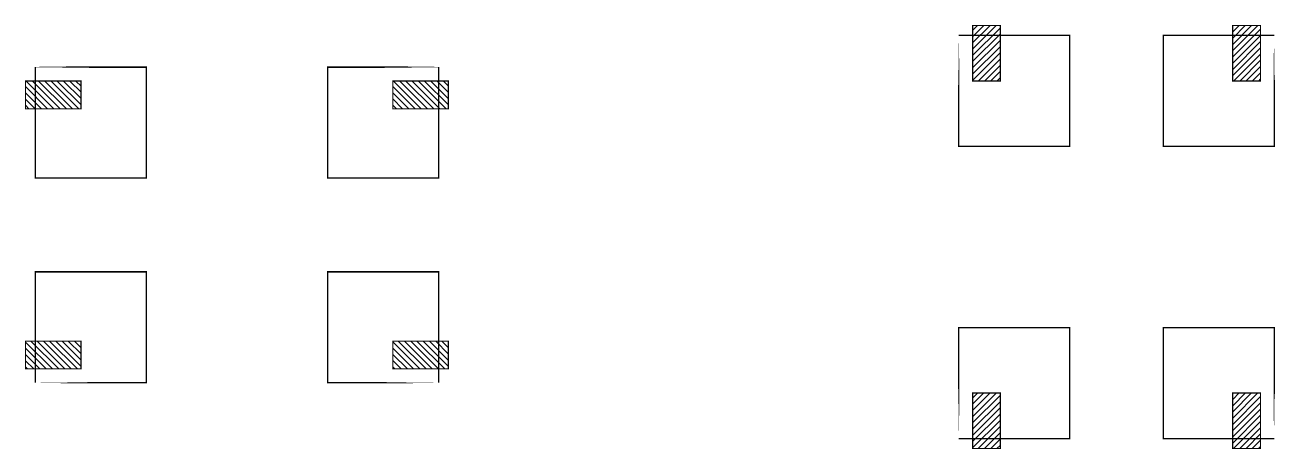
# Model space of a CAD drawing. Header units: millimetres. Extents: x 459337 to 526921, y -375392 to -289779.
# Drawn here: x 510738 to 519752, y -292835 to -289779 of the extents above; entities that cross this region are included whole.
import ezdxf

# ---------------------------------------------------------------- set-up
doc = ezdxf.new("R2010")
doc.units = ezdxf.units.MM
doc.layers.add('_GAZELEC-RESERVATION 2', color=132, linetype='Continuous', lineweight=18)
pattern_1 = [(315, (497200.574, -239457.944), (22.45064, 22.45064), [])]
pattern_2 = [(45, (466847.483, -306372.862), (-22.45064, 22.45064), [])]

msp = doc.modelspace()

# ---------------------------------------------------------------- hatches: boundary and pattern name
at = {"layer": '_GAZELEC-RESERVATION 2'}
h = msp.add_hatch(dxfattribs=at)
h.set_pattern_fill('ANSI31', color=256, scale=10)
h.set_pattern_definition(pattern_2)
h.paths.add_polyline_path([(517771.874, -290182.609), (517771.874, -289782.609), (517571.874, -289782.609), (517571.874, -290182.609)])
h = msp.add_hatch(dxfattribs=at)
h.set_pattern_fill('ANSI31', color=256, scale=10)
h.set_pattern_definition(pattern_2)
h.paths.add_polyline_path([(519447.334, -290182.609), (519447.334, -289782.609), (519647.334, -289782.609), (519647.334, -290182.609)])
h = msp.add_hatch(dxfattribs=at)
h.set_pattern_fill('ANSI31', color=256, scale=10, angle=-90)
h.set_pattern_definition(pattern_1)
h.paths.add_polyline_path([(511142.434, -290382.334), (510742.434, -290382.334), (510742.434, -290182.334), (511142.434, -290182.334)])
h = msp.add_hatch(dxfattribs=at)
h.set_pattern_fill('ANSI31', color=256, scale=10, angle=-90)
h.set_pattern_definition(pattern_1)
h.paths.add_polyline_path([(513390.827, -290382.334), (513790.827, -290382.334), (513790.827, -290182.334), (513390.827, -290182.334)])
h = msp.add_hatch(dxfattribs=at)
h.set_pattern_fill('ANSI31', color=256, scale=10, angle=-90)
h.set_pattern_definition(pattern_1)
h.paths.add_polyline_path([(511142.434, -292057.795), (510742.434, -292057.795), (510742.434, -292257.795), (511142.434, -292257.795)])
h = msp.add_hatch(dxfattribs=at)
h.set_pattern_fill('ANSI31', color=256, scale=10, angle=-90)
h.set_pattern_definition(pattern_1)
h.paths.add_polyline_path([(513390.827, -292057.795), (513790.827, -292057.795), (513790.827, -292257.795), (513390.827, -292257.795)])
h = msp.add_hatch(dxfattribs=at)
h.set_pattern_fill('ANSI31', color=256, scale=10)
h.set_pattern_definition(pattern_2)
h.paths.add_polyline_path([(517771.874, -292431.002), (517771.874, -292831.002), (517571.874, -292831.002), (517571.874, -292431.002)])
h = msp.add_hatch(dxfattribs=at)
h.set_pattern_fill('ANSI31', color=256, scale=10)
h.set_pattern_definition(pattern_2)
h.paths.add_polyline_path([(519447.334, -292431.002), (519447.334, -292831.002), (519647.334, -292831.002), (519647.334, -292431.002)])

# ---------------------------------------------------------------- linework, layer by layer
for points, const_width in [([(517771.874, -290182.609), (517771.874, -289782.609), (517571.874, -289782.609), (517571.874, -290182.609), (517771.874, -290182.609)], 8), ([(519447.334, -290182.609), (519447.334, -289782.609), (519647.334, -289782.609), (519647.334, -290182.609), (519447.334, -290182.609)], 8), ([(517471.874, -289852.609), (517471.874, -290652.609), (518271.874, -290652.609), (518271.874, -289852.609), (517471.874, -289852.609), (517471.874, -289852.609), (517471.874, -289852.609), (518271.874, -289852.609), (518271.874, -290652.609), (517471.874, -290652.609), (517471.874, -289852.609)], 10), ([(519747.334, -289852.609), (519747.334, -290652.609), (518947.334, -290652.609), (518947.334, -289852.609), (519747.334, -289852.609), (519747.334, -289852.609), (519747.334, -289852.609), (518947.334, -289852.609), (518947.334, -290652.609), (519747.334, -290652.609), (519747.334, -289852.609)], 10), ([(510812.434, -290082.334), (511612.434, -290082.334), (511612.434, -290882.334), (510812.434, -290882.334), (510812.434, -290082.334), (510812.434, -290082.334), (510812.434, -290082.334), (510812.434, -290882.334), (511612.434, -290882.334), (511612.434, -290082.334), (510812.434, -290082.334)], 10), ([(513720.827, -290082.334), (512920.827, -290082.334), (512920.827, -290882.334), (513720.827, -290882.334), (513720.827, -290082.334), (513720.827, -290082.334), (513720.827, -290082.334), (513720.827, -290882.334), (512920.827, -290882.334), (512920.827, -290082.334), (513720.827, -290082.334)], 10), ([(511142.434, -290382.334), (510742.434, -290382.334), (510742.434, -290182.334), (511142.434, -290182.334), (511142.434, -290382.334)], 8), ([(513390.827, -290382.334), (513790.827, -290382.334), (513790.827, -290182.334), (513390.827, -290182.334), (513390.827, -290382.334)], 8), ([(510812.434, -292357.795), (511612.434, -292357.795), (511612.434, -291557.795), (510812.434, -291557.795), (510812.434, -292357.795), (510812.434, -292357.795), (510812.434, -292357.795), (510812.434, -291557.795), (511612.434, -291557.795), (511612.434, -292357.795), (510812.434, -292357.795)], 10), ([(513720.827, -292357.795), (512920.827, -292357.795), (512920.827, -291557.795), (513720.827, -291557.795), (513720.827, -292357.795), (513720.827, -292357.795), (513720.827, -292357.795), (513720.827, -291557.795), (512920.827, -291557.795), (512920.827, -292357.795), (513720.827, -292357.795)], 10), ([(517471.874, -292761.002), (517471.874, -291961.002), (518271.874, -291961.002), (518271.874, -292761.002), (517471.874, -292761.002), (517471.874, -292761.002), (517471.874, -292761.002), (518271.874, -292761.002), (518271.874, -291961.002), (517471.874, -291961.002), (517471.874, -292761.002)], 10), ([(519747.334, -292761.002), (519747.334, -291961.002), (518947.334, -291961.002), (518947.334, -292761.002), (519747.334, -292761.002), (519747.334, -292761.002), (519747.334, -292761.002), (518947.334, -292761.002), (518947.334, -291961.002), (519747.334, -291961.002), (519747.334, -292761.002)], 10), ([(511142.434, -292057.795), (510742.434, -292057.795), (510742.434, -292257.795), (511142.434, -292257.795), (511142.434, -292057.795)], 8), ([(513390.827, -292057.795), (513790.827, -292057.795), (513790.827, -292257.795), (513390.827, -292257.795), (513390.827, -292057.795)], 8), ([(517771.874, -292431.002), (517771.874, -292831.002), (517571.874, -292831.002), (517571.874, -292431.002), (517771.874, -292431.002)], 8), ([(519447.334, -292431.002), (519447.334, -292831.002), (519647.334, -292831.002), (519647.334, -292431.002), (519447.334, -292431.002)], 8)]:
    msp.add_lwpolyline(points, dxfattribs=dict(at, const_width=const_width))

doc.saveas('drawing.dxf')
